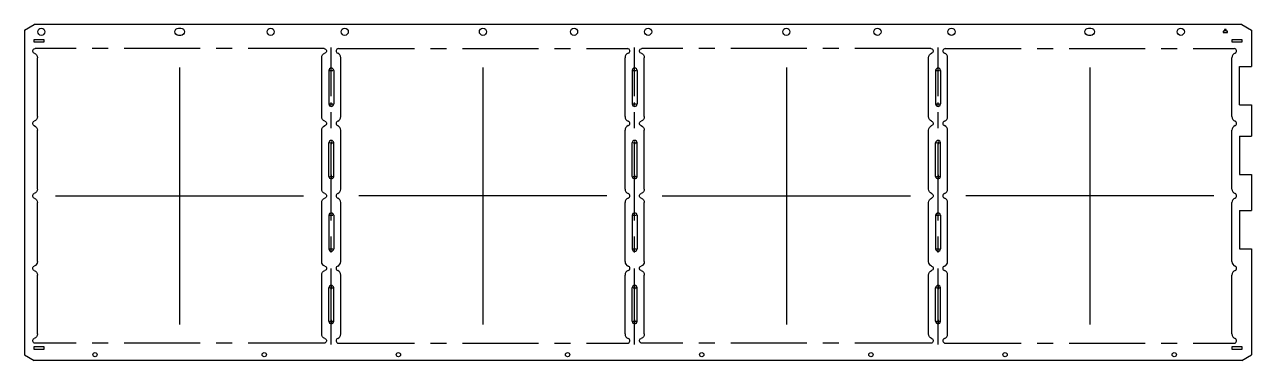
# Model space of a CAD drawing. Header units: millimetres. Extents: x 394.3 to 449.6, y 107.9 to 113.3.
# Drawn here: x 394.29 to 401.97, y 110.24 to 112.34 of the extents above; entities that cross this region are included whole.
import ezdxf

# ---------------------------------------------------------------- set-up
doc = ezdxf.new("R2010")
doc.units = ezdxf.units.MM
doc.header["$LTSCALE"] = 0.5
doc.linetypes.add('CENTER', pattern=[50.8, 31.75, -6.35, 6.35, -6.35])
for name, color, linetype in [('1', 7, 'Continuous'), ('1D', 4, 'Continuous'), ('CEN', 2, 'CENTER'), ('DIM', 3, 'Continuous')]:
    doc.layers.add(name, color=color, linetype=linetype)

# ---------------------------------------------------------------- blocks, each defined once
blk = doc.blocks.new('M0')
at = {"layer": '1D', "linetype": 'CENTER'}
for p, q in [((-30.15, 30.7), (30.15, 30.7)), ((-29.65, 16.51), (-29.65, 28.79)), ((29.65, 16.51), (29.65, 28.79)), ((-29.65, 1.41), (-29.65, 13.69)), ((29.65, 1.41), (29.65, 13.69)), ((-29.65, -13.69), (-29.65, -1.41)), ((29.65, -13.69), (29.65, -1.41)), ((-29.65, -28.79), (-29.65, -16.51)), ((29.65, -28.79), (29.65, -16.51)), ((-30.15, -30.7), (30.15, -30.7))]:
    blk.add_line(p, q, dxfattribs=at)
at = {"layer": '1D', "color": 4}
for centre, radius, start, end in [((-30.15, 30.2), 0.5, 90, 250.5288), ((-30.65, 28.79), 1, 0, 70.5288), ((30.65, 28.79), 1, 109.4712, 180), ((30.15, 30.2), 0.5, 289.4712, 90), ((-30.15, 15.1), 0.5, 109.4712, 250.5288), ((-30.65, 16.51), 1, 289.4712, 0), ((30.65, 16.51), 1, 180, 250.5288), ((30.15, 15.1), 0.5, 289.4712, 70.5288), ((-30.65, 13.69), 1, 0, 70.5288), ((30.65, 13.69), 1, 109.4712, 180), ((-30.15, 0), 0.5, 109.4712, 250.5288), ((-30.65, 1.41), 1, 289.4712, 0), ((30.65, 1.41), 1, 180, 250.5288), ((30.15, 0), 0.5, 289.4712, 70.5288), ((-30.65, -1.41), 1, 0, 70.5288), ((30.65, -1.41), 1, 109.4712, 180), ((-30.15, -15.1), 0.5, 109.4712, 250.5288), ((-30.65, -13.69), 1, 289.4712, 0), ((30.65, -13.69), 1, 180, 250.5288), ((30.15, -15.1), 0.5, 289.4712, 70.5288), ((-30.65, -16.51), 1, 0, 70.5288), ((30.65, -16.51), 1, 109.4712, 180), ((-30.15, -30.2), 0.5, 109.4712, 270), ((-30.65, -28.79), 1, 289.4712, 0), ((30.65, -28.79), 1, 180, 250.5288), ((30.15, -30.2), 0.5, 270, 70.5288)]:
    blk.add_arc(centre, radius, start, end, dxfattribs=at)
blk = doc.blocks.new('slit')
for p, q in [((-32.15, 26.15), (-32.15, 19.15)), ((-31.15, 26.15), (-31.15, 19.15)), ((-32.15, 4.05), (-32.15, 11.05)), ((-31.15, 4.05), (-31.15, 11.05)), ((-32.15, -4.05), (-32.15, -11.05)), ((-31.15, -4.05), (-31.15, -11.05)), ((-32.15, -26.15), (-32.15, -19.15)), ((-31.15, -26.15), (-31.15, -19.15))]:
    blk.add_line(p, q)
at = {"color": 0}
for centre, start, end in [((-31.65, 26.15), 0, 180), ((-31.65, 19.15), 180, 0), ((-31.65, 11.05), 0, 180), ((-31.65, 4.05), 180, 0), ((-31.65, -4.05), 0, 180), ((-31.65, -11.05), 180, 0), ((-31.65, -19.15), 0, 180), ((-31.65, -26.15), 180, 0)]:
    blk.add_arc(centre, 0.5, start, end, dxfattribs=at)
at = {"layer": '1D', "linetype": 'CENTER'}
blk.add_line((-31.65, -31), (-31.65, 30.92), dxfattribs=at)
at = {"layer": '1D'}
for p, q in [((-31.95, 26.15), (-31.35, 26.15)), ((-31.65, 25.85), (-31.65, 26.45)), ((-31.95, 19.15), (-31.35, 19.15)), ((-31.65, 18.85), (-31.65, 19.45)), ((-31.95, 11.05), (-31.35, 11.05)), ((-31.65, 11.35), (-31.65, 10.75)), ((-31.95, 4.05), (-31.35, 4.05)), ((-31.65, 4.35), (-31.65, 3.75)), ((-31.95, -4.05), (-31.35, -4.05)), ((-31.65, -4.35), (-31.65, -3.75)), ((-31.95, -11.05), (-31.35, -11.05)), ((-31.65, -11.35), (-31.65, -10.75)), ((-31.95, -19.15), (-31.35, -19.15)), ((-31.65, -18.85), (-31.65, -19.45)), ((-31.95, -26.15), (-31.35, -26.15)), ((-31.65, -25.85), (-31.65, -26.45))]:
    blk.add_line(p, q, dxfattribs=at)

msp = doc.modelspace()

# ---------------------------------------------------------------- linework, layer by layer
at = {"color": 0}
for p, q in [((394.2917, 112.3077), (394.3517, 112.3424)), ((394.2917, 112.3077), (394.2917, 110.277)), ((401.8967, 111.8399), (401.8967, 112.0799)), ((401.8967, 112.0799), (401.9717, 112.0799)), ((401.8967, 111.8399), (401.9717, 111.8399)), ((401.8967, 111.6449), (401.9717, 111.6449)), ((401.8967, 111.6449), (401.8967, 111.4049)), ((401.8967, 111.4049), (401.9717, 111.4049)), ((401.8967, 111.1799), (401.9717, 111.1799)), ((401.8967, 111.1799), (401.8967, 110.9399)), ((401.8967, 110.9399), (401.9717, 110.9399)), ((394.2917, 110.277), (394.3517, 110.2424))]:
    msp.add_line(p, q, dxfattribs=at)
for p, q in [((401.9117, 112.3424), (394.3517, 112.3424)), ((401.9717, 112.3077), (401.9717, 112.0799)), ((401.9717, 111.8399), (401.9717, 111.6449)), ((401.9717, 111.4049), (401.9717, 111.1799)), ((401.9717, 110.9399), (401.9717, 110.277)), ((401.9117, 110.2424), (394.3517, 110.2424))]:
    msp.add_line(p, q)
at = {"color": 1, "ltscale": 0.1}
for points in [[(395.2548, 112.3199), (395.2698, 112.3199, -1), (395.2698, 112.2749), (395.2548, 112.2749, -1), (395.2548, 112.3199, -1)], [(400.9518, 112.3199), (400.9668, 112.3199, -1), (400.9668, 112.2749), (400.9518, 112.2749, -1), (400.9518, 112.3199, -1)]]:
    msp.add_lwpolyline(points, format="xyb", dxfattribs=at)
at = {"ltscale": 0.05}
msp.add_lwpolyline([(401.8127, 112.2929), (401.8217, 112.2929), (401.8217, 112.3019), (401.8127, 112.3019), (401.8127, 112.3109), (401.8037, 112.3109), (401.8037, 112.3019), (401.7947, 112.3019), (401.7947, 112.2929), (401.8127, 112.2929)], dxfattribs=at)
for points in [[(394.3517, 112.2494), (394.4117, 112.2494), (394.4117, 112.2314), (394.3517, 112.2314)], [(401.8517, 112.2494), (401.9117, 112.2494), (401.9117, 112.2314), (401.8517, 112.2314)], [(394.3517, 110.3294), (394.4117, 110.3294), (394.4117, 110.3114), (394.3517, 110.3114)], [(401.8517, 110.3294), (401.9117, 110.3294), (401.9117, 110.3114), (401.8517, 110.3114)]]:
    msp.add_lwpolyline(points, close=True)
at = {"color": 0}
for centre in [(394.7328, 110.2784), (395.7918, 110.2784), (396.6318, 110.2784), (397.6908, 110.2784), (398.5308, 110.2784), (399.5898, 110.2784), (400.4298, 110.2784), (401.4888, 110.2784)]:
    msp.add_circle(centre, 0.0135, dxfattribs=at)
at = {"layer": 'CEN', "linetype": 'CENTER', "ltscale": 5}
for p, q in [((395.2623, 112.0748), (395.2623, 110.468)), ((397.1613, 112.0748), (397.1613, 110.468)), ((399.0603, 112.0748), (399.0603, 110.468)), ((400.9593, 112.0748), (400.9593, 110.468)), ((394.4859, 111.2714), (396.0386, 111.2714)), ((397.9376, 111.2714), (396.3849, 111.2714)), ((398.2839, 111.2714), (399.8366, 111.2714)), ((401.7356, 111.2714), (400.1829, 111.2714))]:
    msp.add_line(p, q, dxfattribs=at)
at = {"layer": 'DIM', "color": 0}
for p, q in [((401.9117, 112.3424), (401.9717, 112.3077)), ((401.9117, 110.2424), (401.9717, 110.277))]:
    msp.add_line(p, q, dxfattribs=at)
for centre in [(394.3968, 112.2974), (395.8323, 112.2974), (396.2958, 112.2974), (397.1613, 112.2974), (397.7313, 112.2974), (398.1948, 112.2974), (399.0603, 112.2974), (399.6303, 112.2974), (400.0938, 112.2974), (401.5293, 112.2974)]:
    msp.add_circle(centre, 0.0225, dxfattribs=at)

# ---------------------------------------------------------------- block references
at = {"layer": '1', "color": 0}
for p, xscale, yscale, zscale in [((395.2623, 111.2714), -0.0300000685716668, 0.0300000685715816, 0.0300000685715853), ((397.1613, 111.2714), 0.0300000685716668, 0.0300000685716668, 0.0300000685716668), ((399.0603, 111.2714), -0.0300000685716668, 0.0300000685715816, 0.0300000685715853), ((400.9593, 111.2714), 0.0300000685716668, 0.0300000685716668, 0.0300000685716668)]:
    msp.add_blockref('M0', p, dxfattribs=dict(at, xscale=xscale, yscale=yscale, zscale=zscale))
at = {"layer": 'DIM', "color": 0, "xscale": 0.0300000685716668, "yscale": 0.0300000685716668, "zscale": 0.0300000685716668}
for p in [(397.1613, 111.2714), (399.0603, 111.2714), (400.9593, 111.2714)]:
    msp.add_blockref('slit', p, dxfattribs=at)

doc.saveas('drawing.dxf')
